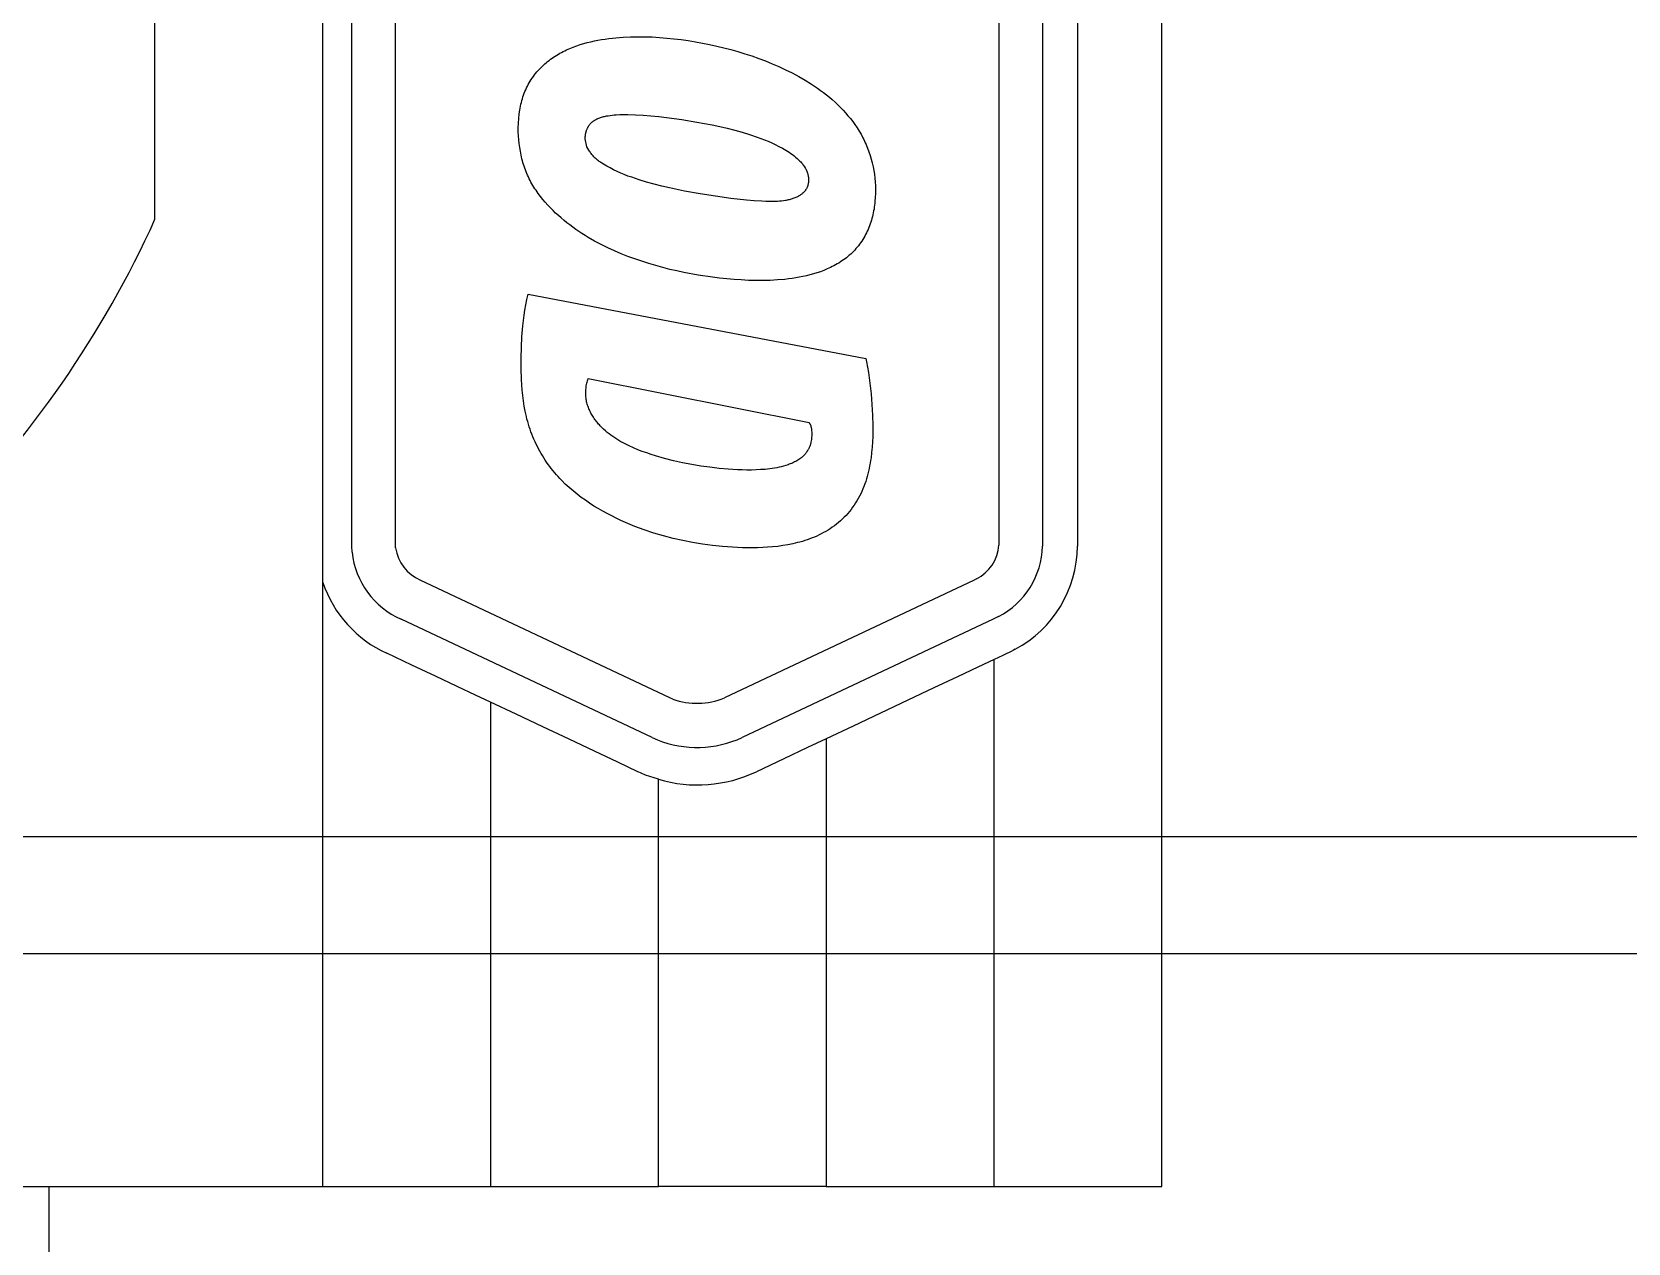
# Model space of a CAD drawing. Header units: millimetres. Extents: x 0 to 3797, y 0 to 1394.
# Drawn here: x 1291.82 to 1308.94, y 1116.67 to 1129.66 of the extents above; entities that cross this region are included whole.
import ezdxf

# ---------------------------------------------------------------- set-up
doc = ezdxf.new("R2010")
doc.units = ezdxf.units.MM
doc.linetypes.add('HIDDEN', pattern=[9.525, 6.35, -3.175])

msp = doc.modelspace()

# ---------------------------------------------------------------- linework, layer by layer
at = {"color": 7}
for p, q in [((1303.94, 1117.275), (1303.94, 1147.275)), ((1294.94, 1123.754), (1294.94, 1140.414)), ((1295.252, 1124.142), (1295.252, 1140.009)), ((1295.719, 1124.154), (1295.719, 1139.998)), ((1302.192, 1139.998), (1302.192, 1124.154)), ((1302.659, 1140.009), (1302.659, 1124.142)), ((1303.034, 1140.009), (1303.034, 1124.142)), ((1298.007, 1129.588), (1298.046, 1129.592)), ((1298.046, 1129.592), (1298.084, 1129.596)), ((1298.084, 1129.596), (1298.162, 1129.602)), ((1298.162, 1129.602), (1298.24, 1129.606)), ((1298.24, 1129.606), (1298.318, 1129.607)), ((1298.318, 1129.607), (1298.396, 1129.606)), ((1298.396, 1129.606), (1298.474, 1129.604)), ((1298.474, 1129.604), (1298.551, 1129.599)), ((1298.551, 1129.599), (1298.629, 1129.593)), ((1298.629, 1129.593), (1298.706, 1129.585)), ((1297.45, 1129.409), (1297.467, 1129.42)), ((1297.467, 1129.42), (1297.484, 1129.429)), ((1297.484, 1129.429), (1297.501, 1129.439)), ((1297.501, 1129.439), (1297.519, 1129.448)), ((1297.519, 1129.448), (1297.537, 1129.457)), ((1297.537, 1129.457), (1297.554, 1129.465)), ((1297.554, 1129.465), (1297.591, 1129.481)), ((1297.591, 1129.481), (1297.627, 1129.496)), ((1297.627, 1129.496), (1297.664, 1129.51)), ((1297.664, 1129.51), (1297.702, 1129.522)), ((1297.702, 1129.522), (1297.739, 1129.534)), ((1297.739, 1129.534), (1297.777, 1129.544)), ((1297.777, 1129.544), (1297.815, 1129.553)), ((1297.815, 1129.553), (1297.853, 1129.562)), ((1297.853, 1129.562), (1297.891, 1129.57)), ((1297.891, 1129.57), (1297.93, 1129.576)), ((1297.93, 1129.576), (1297.968, 1129.582)), ((1297.968, 1129.582), (1298.007, 1129.588)), ((1298.706, 1129.585), (1298.783, 1129.576)), ((1298.783, 1129.576), (1298.86, 1129.565)), ((1298.86, 1129.565), (1298.936, 1129.553)), ((1298.936, 1129.553), (1299.013, 1129.539)), ((1299.013, 1129.539), (1299.089, 1129.524)), ((1299.089, 1129.524), (1299.166, 1129.507)), ((1299.166, 1129.507), (1299.242, 1129.489)), ((1299.242, 1129.489), (1299.317, 1129.469)), ((1299.317, 1129.469), (1299.393, 1129.448)), ((1299.393, 1129.448), (1299.467, 1129.425)), ((1299.467, 1129.425), (1299.542, 1129.4)), ((1297.249, 1129.244), (1297.263, 1129.259)), ((1297.263, 1129.259), (1297.277, 1129.273)), ((1297.277, 1129.273), (1297.291, 1129.288)), ((1297.291, 1129.288), (1297.306, 1129.301)), ((1297.306, 1129.301), (1297.321, 1129.315)), ((1297.321, 1129.315), (1297.336, 1129.328)), ((1297.336, 1129.328), (1297.351, 1129.341)), ((1297.351, 1129.341), (1297.367, 1129.353)), ((1297.367, 1129.353), (1297.383, 1129.365)), ((1297.383, 1129.365), (1297.399, 1129.377)), ((1297.399, 1129.377), (1297.416, 1129.388)), ((1297.416, 1129.388), (1297.433, 1129.399)), ((1297.433, 1129.399), (1297.45, 1129.409)), ((1299.542, 1129.4), (1299.615, 1129.374)), ((1299.615, 1129.374), (1299.688, 1129.347)), ((1299.688, 1129.347), (1299.761, 1129.317)), ((1299.761, 1129.317), (1299.833, 1129.286)), ((1299.833, 1129.286), (1299.904, 1129.253)), ((1299.904, 1129.253), (1299.975, 1129.218)), ((1297.125, 1129.057), (1297.134, 1129.076)), ((1297.134, 1129.076), (1297.144, 1129.094)), ((1297.144, 1129.094), (1297.154, 1129.112)), ((1297.154, 1129.112), (1297.165, 1129.13)), ((1297.165, 1129.13), (1297.175, 1129.147)), ((1297.175, 1129.147), (1297.187, 1129.164)), ((1297.187, 1129.164), (1297.199, 1129.181)), ((1297.199, 1129.181), (1297.211, 1129.197)), ((1297.211, 1129.197), (1297.223, 1129.213)), ((1297.223, 1129.213), (1297.236, 1129.229)), ((1297.236, 1129.229), (1297.249, 1129.244)), ((1299.975, 1129.218), (1300.044, 1129.18)), ((1300.044, 1129.18), (1300.113, 1129.141)), ((1300.113, 1129.141), (1300.18, 1129.099)), ((1300.18, 1129.099), (1300.214, 1129.077)), ((1300.214, 1129.077), (1300.246, 1129.054)), ((1297.07, 1128.902), (1297.075, 1128.922)), ((1297.075, 1128.922), (1297.081, 1128.942)), ((1297.081, 1128.942), (1297.087, 1128.961)), ((1297.087, 1128.961), (1297.093, 1128.981)), ((1297.093, 1128.981), (1297.101, 1129)), ((1297.101, 1129), (1297.108, 1129.019)), ((1297.108, 1129.019), (1297.116, 1129.038)), ((1297.116, 1129.038), (1297.125, 1129.057)), ((1300.246, 1129.054), (1300.279, 1129.031)), ((1300.279, 1129.031), (1300.311, 1129.007)), ((1300.311, 1129.007), (1300.342, 1128.983)), ((1300.342, 1128.983), (1300.373, 1128.958)), ((1300.373, 1128.958), (1300.404, 1128.932)), ((1300.404, 1128.932), (1300.434, 1128.905)), ((1300.434, 1128.905), (1300.463, 1128.877)), ((1297.036, 1128.628), (1297.046, 1128.779)), ((1297.046, 1128.779), (1297.053, 1128.82)), ((1297.053, 1128.82), (1297.061, 1128.861)), ((1297.061, 1128.861), (1297.065, 1128.882)), ((1297.065, 1128.882), (1297.07, 1128.902)), ((1297.89, 1128.729), (1297.9, 1128.733)), ((1297.9, 1128.733), (1297.91, 1128.737)), ((1297.91, 1128.737), (1297.92, 1128.741)), ((1297.92, 1128.741), (1297.93, 1128.744)), ((1297.93, 1128.744), (1297.941, 1128.747)), ((1297.941, 1128.747), (1297.951, 1128.75)), ((1297.951, 1128.75), (1297.961, 1128.752)), ((1297.961, 1128.752), (1297.971, 1128.755)), ((1297.971, 1128.755), (1297.982, 1128.757)), ((1297.982, 1128.757), (1298.002, 1128.76)), ((1298.002, 1128.76), (1298.023, 1128.763)), ((1298.023, 1128.763), (1298.044, 1128.766)), ((1298.044, 1128.766), (1298.064, 1128.768)), ((1298.064, 1128.768), (1298.085, 1128.769)), ((1298.085, 1128.769), (1298.127, 1128.771)), ((1298.127, 1128.771), (1298.169, 1128.772)), ((1298.169, 1128.772), (1298.21, 1128.772)), ((1298.21, 1128.772), (1298.294, 1128.77)), ((1298.294, 1128.77), (1298.377, 1128.765)), ((1298.377, 1128.765), (1298.46, 1128.759)), ((1298.46, 1128.759), (1298.543, 1128.751)), ((1298.543, 1128.751), (1298.625, 1128.742)), ((1298.625, 1128.742), (1298.79, 1128.719)), ((1300.463, 1128.877), (1300.492, 1128.849)), ((1300.492, 1128.849), (1300.52, 1128.82)), ((1300.52, 1128.82), (1300.547, 1128.79)), ((1300.547, 1128.79), (1300.573, 1128.76)), ((1300.573, 1128.76), (1300.599, 1128.729)), ((1297.037, 1128.586), (1297.036, 1128.628)), ((1297.039, 1128.544), (1297.037, 1128.586)), ((1297.758, 1128.562), (1297.759, 1128.567)), ((1297.759, 1128.567), (1297.761, 1128.573)), ((1297.761, 1128.573), (1297.762, 1128.578)), ((1297.762, 1128.578), (1297.763, 1128.583)), ((1297.763, 1128.583), (1297.765, 1128.589)), ((1297.765, 1128.589), (1297.766, 1128.594)), ((1297.766, 1128.594), (1297.768, 1128.599)), ((1297.768, 1128.599), (1297.77, 1128.605)), ((1297.77, 1128.605), (1297.772, 1128.61)), ((1297.772, 1128.61), (1297.774, 1128.615)), ((1297.774, 1128.615), (1297.776, 1128.62)), ((1297.776, 1128.62), (1297.778, 1128.625)), ((1297.778, 1128.625), (1297.781, 1128.63)), ((1297.781, 1128.63), (1297.783, 1128.635)), ((1297.783, 1128.635), (1297.786, 1128.64)), ((1297.786, 1128.64), (1297.789, 1128.644)), ((1297.789, 1128.644), (1297.791, 1128.649)), ((1297.791, 1128.649), (1297.794, 1128.654)), ((1297.794, 1128.654), (1297.798, 1128.658)), ((1297.798, 1128.658), (1297.801, 1128.662)), ((1297.801, 1128.662), (1297.804, 1128.667)), ((1297.804, 1128.667), (1297.808, 1128.671)), ((1297.808, 1128.671), (1297.811, 1128.675)), ((1297.811, 1128.675), (1297.815, 1128.679)), ((1297.815, 1128.679), (1297.819, 1128.683)), ((1297.819, 1128.683), (1297.823, 1128.686)), ((1297.823, 1128.686), (1297.827, 1128.69)), ((1297.827, 1128.69), (1297.831, 1128.693)), ((1297.831, 1128.693), (1297.835, 1128.697)), ((1297.835, 1128.697), (1297.839, 1128.7)), ((1297.839, 1128.7), (1297.844, 1128.703)), ((1297.844, 1128.703), (1297.848, 1128.706)), ((1297.848, 1128.706), (1297.853, 1128.709)), ((1297.853, 1128.709), (1297.857, 1128.712)), ((1297.857, 1128.712), (1297.862, 1128.715)), ((1297.862, 1128.715), (1297.866, 1128.717)), ((1297.866, 1128.717), (1297.871, 1128.72)), ((1297.871, 1128.72), (1297.876, 1128.722)), ((1297.876, 1128.722), (1297.88, 1128.725)), ((1297.88, 1128.725), (1297.885, 1128.727)), ((1297.885, 1128.727), (1297.89, 1128.729)), ((1298.79, 1128.719), (1298.953, 1128.692)), ((1298.953, 1128.692), (1299.116, 1128.661)), ((1299.116, 1128.661), (1299.197, 1128.644)), ((1299.197, 1128.644), (1299.278, 1128.625)), ((1299.278, 1128.625), (1299.358, 1128.605)), ((1299.358, 1128.605), (1299.439, 1128.582)), ((1299.439, 1128.582), (1299.518, 1128.558)), ((1300.599, 1128.729), (1300.624, 1128.696)), ((1300.624, 1128.696), (1300.648, 1128.664)), ((1300.648, 1128.664), (1300.67, 1128.63)), ((1300.67, 1128.63), (1300.692, 1128.595)), ((1300.692, 1128.595), (1300.713, 1128.56)), ((1297.042, 1128.502), (1297.039, 1128.544)), ((1297.047, 1128.461), (1297.042, 1128.502)), ((1297.052, 1128.42), (1297.047, 1128.461)), ((1297.059, 1128.379), (1297.052, 1128.42)), ((1297.753, 1128.511), (1297.754, 1128.522)), ((1297.771, 1128.427), (1297.753, 1128.511)), ((1297.754, 1128.534), (1297.756, 1128.545)), ((1297.754, 1128.522), (1297.754, 1128.534)), ((1297.756, 1128.55), (1297.757, 1128.556)), ((1297.756, 1128.545), (1297.756, 1128.55)), ((1297.757, 1128.556), (1297.758, 1128.562)), ((1297.782, 1128.408), (1297.771, 1128.427)), ((1297.794, 1128.389), (1297.782, 1128.408)), ((1299.518, 1128.558), (1299.598, 1128.531)), ((1299.598, 1128.531), (1299.677, 1128.501)), ((1299.677, 1128.501), (1299.716, 1128.485)), ((1299.716, 1128.485), (1299.755, 1128.468)), ((1299.755, 1128.468), (1299.793, 1128.45)), ((1299.793, 1128.45), (1299.831, 1128.431)), ((1299.831, 1128.431), (1299.869, 1128.411)), ((1299.869, 1128.411), (1299.905, 1128.39)), ((1300.713, 1128.56), (1300.732, 1128.524)), ((1300.732, 1128.524), (1300.742, 1128.506)), ((1300.742, 1128.506), (1300.751, 1128.487)), ((1300.751, 1128.487), (1300.759, 1128.468)), ((1300.759, 1128.468), (1300.768, 1128.45)), ((1300.768, 1128.45), (1300.776, 1128.431)), ((1300.776, 1128.431), (1300.783, 1128.411)), ((1300.783, 1128.411), (1300.798, 1128.373)), ((1297.067, 1128.338), (1297.059, 1128.379)), ((1297.071, 1128.317), (1297.067, 1128.338)), ((1297.076, 1128.297), (1297.071, 1128.317)), ((1297.081, 1128.277), (1297.076, 1128.297)), ((1297.087, 1128.257), (1297.081, 1128.277)), ((1297.093, 1128.237), (1297.087, 1128.257)), ((1297.1, 1128.217), (1297.093, 1128.237)), ((1297.8, 1128.38), (1297.794, 1128.389)), ((1297.806, 1128.371), (1297.8, 1128.38)), ((1297.812, 1128.362), (1297.806, 1128.371)), ((1297.819, 1128.353), (1297.812, 1128.362)), ((1297.826, 1128.345), (1297.819, 1128.353)), ((1297.833, 1128.336), (1297.826, 1128.345)), ((1297.84, 1128.328), (1297.833, 1128.336)), ((1297.847, 1128.32), (1297.84, 1128.328)), ((1297.855, 1128.312), (1297.847, 1128.32)), ((1297.862, 1128.305), (1297.855, 1128.312)), ((1297.871, 1128.298), (1297.862, 1128.305)), ((1297.879, 1128.291), (1297.871, 1128.298)), ((1297.887, 1128.284), (1297.879, 1128.291)), ((1297.896, 1128.277), (1297.887, 1128.284)), ((1297.904, 1128.27), (1297.896, 1128.277)), ((1297.913, 1128.264), (1297.904, 1128.27)), ((1297.931, 1128.252), (1297.913, 1128.264)), ((1297.949, 1128.241), (1297.931, 1128.252)), ((1297.967, 1128.23), (1297.949, 1128.241)), ((1297.985, 1128.219), (1297.967, 1128.23)), ((1298.022, 1128.199), (1297.985, 1128.219)), ((1299.905, 1128.39), (1299.923, 1128.379)), ((1299.923, 1128.379), (1299.941, 1128.367)), ((1299.941, 1128.367), (1299.959, 1128.355)), ((1299.959, 1128.355), (1299.977, 1128.343)), ((1299.977, 1128.343), (1299.994, 1128.33)), ((1299.994, 1128.33), (1300.011, 1128.316)), ((1300.011, 1128.316), (1300.027, 1128.302)), ((1300.027, 1128.302), (1300.035, 1128.295)), ((1300.035, 1128.295), (1300.043, 1128.287)), ((1300.043, 1128.287), (1300.051, 1128.28)), ((1300.051, 1128.28), (1300.058, 1128.272)), ((1300.058, 1128.272), (1300.066, 1128.264)), ((1300.066, 1128.264), (1300.073, 1128.256)), ((1300.073, 1128.256), (1300.08, 1128.247)), ((1300.08, 1128.247), (1300.087, 1128.239)), ((1300.087, 1128.239), (1300.094, 1128.23)), ((1300.094, 1128.23), (1300.1, 1128.221)), ((1300.1, 1128.221), (1300.106, 1128.212)), ((1300.798, 1128.373), (1300.811, 1128.334)), ((1300.811, 1128.334), (1300.822, 1128.294)), ((1300.822, 1128.294), (1300.833, 1128.254)), ((1300.833, 1128.254), (1300.842, 1128.213)), ((1297.106, 1128.198), (1297.1, 1128.217)), ((1297.114, 1128.178), (1297.106, 1128.198)), ((1297.121, 1128.159), (1297.114, 1128.178)), ((1297.129, 1128.14), (1297.121, 1128.159)), ((1297.137, 1128.121), (1297.129, 1128.14)), ((1297.146, 1128.103), (1297.137, 1128.121)), ((1297.155, 1128.084), (1297.146, 1128.103)), ((1297.164, 1128.066), (1297.155, 1128.084)), ((1297.173, 1128.048), (1297.164, 1128.066)), ((1298.059, 1128.18), (1298.022, 1128.199)), ((1298.097, 1128.162), (1298.059, 1128.18)), ((1298.136, 1128.145), (1298.097, 1128.162)), ((1298.174, 1128.129), (1298.136, 1128.145)), ((1298.213, 1128.113), (1298.174, 1128.129)), ((1298.253, 1128.099), (1298.213, 1128.113)), ((1298.333, 1128.072), (1298.253, 1128.099)), ((1298.413, 1128.047), (1298.333, 1128.072)), ((1300.106, 1128.212), (1300.112, 1128.202)), ((1300.112, 1128.202), (1300.115, 1128.198)), ((1300.115, 1128.198), (1300.118, 1128.193)), ((1300.118, 1128.193), (1300.12, 1128.188)), ((1300.12, 1128.188), (1300.123, 1128.183)), ((1300.123, 1128.183), (1300.125, 1128.178)), ((1300.125, 1128.178), (1300.128, 1128.173)), ((1300.128, 1128.173), (1300.13, 1128.168)), ((1300.13, 1128.168), (1300.132, 1128.163)), ((1300.132, 1128.163), (1300.134, 1128.158)), ((1300.134, 1128.158), (1300.136, 1128.152)), ((1300.136, 1128.152), (1300.138, 1128.147)), ((1300.138, 1128.147), (1300.14, 1128.142)), ((1300.14, 1128.142), (1300.141, 1128.136)), ((1300.141, 1128.136), (1300.143, 1128.131)), ((1300.143, 1128.131), (1300.144, 1128.125)), ((1300.144, 1128.125), (1300.145, 1128.12)), ((1300.145, 1128.12), (1300.146, 1128.114)), ((1300.146, 1128.114), (1300.147, 1128.108)), ((1300.147, 1128.108), (1300.148, 1128.103)), ((1300.148, 1128.103), (1300.149, 1128.097)), ((1300.149, 1128.097), (1300.149, 1128.091)), ((1300.149, 1128.091), (1300.15, 1128.086)), ((1300.15, 1128.057), (1300.149, 1128.052)), ((1300.149, 1128.052), (1300.149, 1128.046)), ((1300.15, 1128.086), (1300.15, 1128.08)), ((1300.15, 1128.08), (1300.15, 1128.074)), ((1300.15, 1128.074), (1300.15, 1128.069)), ((1300.15, 1128.069), (1300.15, 1128.063)), ((1300.15, 1128.063), (1300.15, 1128.057)), ((1300.842, 1128.213), (1300.849, 1128.172)), ((1300.849, 1128.172), (1300.856, 1128.131)), ((1300.856, 1128.131), (1300.861, 1128.09)), ((1300.861, 1128.09), (1300.864, 1128.049)), ((1300.864, 1128.049), (1300.867, 1128.007)), ((1297.183, 1128.03), (1297.173, 1128.048)), ((1297.194, 1128.012), (1297.183, 1128.03)), ((1297.204, 1127.995), (1297.194, 1128.012)), ((1297.215, 1127.977), (1297.204, 1127.995)), ((1297.227, 1127.96), (1297.215, 1127.977)), ((1297.25, 1127.927), (1297.227, 1127.96)), ((1297.274, 1127.894), (1297.25, 1127.927)), ((1297.3, 1127.862), (1297.274, 1127.894)), ((1298.494, 1128.025), (1298.413, 1128.047)), ((1298.575, 1128.004), (1298.494, 1128.025)), ((1298.657, 1127.985), (1298.575, 1128.004)), ((1298.821, 1127.951), (1298.657, 1127.985)), ((1298.986, 1127.922), (1298.821, 1127.951)), ((1299.151, 1127.896), (1298.986, 1127.922)), ((1299.317, 1127.873), (1299.151, 1127.896)), ((1300.003, 1127.878), (1299.993, 1127.874)), ((1300.013, 1127.882), (1300.003, 1127.878)), ((1300.023, 1127.886), (1300.013, 1127.882)), ((1300.032, 1127.891), (1300.023, 1127.886)), ((1300.037, 1127.893), (1300.032, 1127.891)), ((1300.042, 1127.896), (1300.037, 1127.893)), ((1300.047, 1127.899), (1300.042, 1127.896)), ((1300.051, 1127.902), (1300.047, 1127.899)), ((1300.056, 1127.904), (1300.051, 1127.902)), ((1300.061, 1127.907), (1300.056, 1127.904)), ((1300.065, 1127.91), (1300.061, 1127.907)), ((1300.069, 1127.913), (1300.065, 1127.91)), ((1300.074, 1127.917), (1300.069, 1127.913)), ((1300.078, 1127.92), (1300.074, 1127.917)), ((1300.082, 1127.923), (1300.078, 1127.92)), ((1300.086, 1127.927), (1300.082, 1127.923)), ((1300.09, 1127.931), (1300.086, 1127.927)), ((1300.094, 1127.934), (1300.09, 1127.931)), ((1300.098, 1127.938), (1300.094, 1127.934)), ((1300.102, 1127.942), (1300.098, 1127.938)), ((1300.106, 1127.946), (1300.102, 1127.942)), ((1300.109, 1127.95), (1300.106, 1127.946)), ((1300.112, 1127.954), (1300.109, 1127.95)), ((1300.116, 1127.959), (1300.112, 1127.954)), ((1300.119, 1127.963), (1300.116, 1127.959)), ((1300.122, 1127.968), (1300.119, 1127.963)), ((1300.125, 1127.973), (1300.122, 1127.968)), ((1300.128, 1127.977), (1300.125, 1127.973)), ((1300.13, 1127.982), (1300.128, 1127.977)), ((1300.133, 1127.987), (1300.13, 1127.982)), ((1300.135, 1127.992), (1300.133, 1127.987)), ((1300.137, 1127.997), (1300.135, 1127.992)), ((1300.139, 1128.003), (1300.137, 1127.997)), ((1300.141, 1128.008), (1300.139, 1128.003)), ((1300.142, 1128.013), (1300.141, 1128.008)), ((1300.144, 1128.019), (1300.142, 1128.013)), ((1300.145, 1128.024), (1300.144, 1128.019)), ((1300.146, 1128.03), (1300.145, 1128.024)), ((1300.147, 1128.035), (1300.146, 1128.03)), ((1300.148, 1128.041), (1300.147, 1128.035)), ((1300.149, 1128.046), (1300.148, 1128.041)), ((1300.865, 1127.883), (1300.862, 1127.842)), ((1300.867, 1127.925), (1300.865, 1127.883)), ((1300.867, 1128.007), (1300.868, 1127.966)), ((1300.868, 1127.966), (1300.867, 1127.925)), ((1297.326, 1127.831), (1297.3, 1127.862)), ((1297.353, 1127.801), (1297.326, 1127.831)), ((1297.381, 1127.772), (1297.353, 1127.801)), ((1297.409, 1127.744), (1297.381, 1127.772)), ((1297.437, 1127.716), (1297.409, 1127.744)), ((1297.467, 1127.689), (1297.437, 1127.716)), ((1299.484, 1127.854), (1299.317, 1127.873)), ((1299.567, 1127.847), (1299.484, 1127.854)), ((1299.65, 1127.842), (1299.567, 1127.847)), ((1299.692, 1127.84), (1299.65, 1127.842)), ((1299.733, 1127.839), (1299.692, 1127.84)), ((1299.775, 1127.839), (1299.733, 1127.839)), ((1299.796, 1127.84), (1299.775, 1127.839)), ((1299.817, 1127.841), (1299.796, 1127.84)), ((1299.838, 1127.842), (1299.817, 1127.841)), ((1299.859, 1127.844), (1299.838, 1127.842)), ((1299.88, 1127.847), (1299.859, 1127.844)), ((1299.901, 1127.85), (1299.88, 1127.847)), ((1299.911, 1127.852), (1299.901, 1127.85)), ((1299.921, 1127.854), (1299.911, 1127.852)), ((1299.932, 1127.856), (1299.921, 1127.854)), ((1299.942, 1127.858), (1299.932, 1127.856)), ((1299.952, 1127.861), (1299.942, 1127.858)), ((1299.963, 1127.864), (1299.952, 1127.861)), ((1299.973, 1127.867), (1299.963, 1127.864)), ((1299.983, 1127.87), (1299.973, 1127.867)), ((1299.993, 1127.874), (1299.983, 1127.87)), ((1300.844, 1127.718), (1300.84, 1127.698)), ((1300.848, 1127.739), (1300.844, 1127.718)), ((1300.852, 1127.759), (1300.848, 1127.739)), ((1300.855, 1127.78), (1300.852, 1127.759)), ((1300.858, 1127.801), (1300.855, 1127.78)), ((1300.86, 1127.821), (1300.858, 1127.801)), ((1300.862, 1127.842), (1300.86, 1127.821)), ((1297.496, 1127.663), (1297.467, 1127.689)), ((1297.527, 1127.637), (1297.496, 1127.663)), ((1297.558, 1127.612), (1297.527, 1127.637)), ((1297.589, 1127.588), (1297.558, 1127.612)), ((1297.621, 1127.564), (1297.589, 1127.588)), ((1297.653, 1127.541), (1297.621, 1127.564)), ((1297.686, 1127.519), (1297.653, 1127.541)), ((1300.789, 1127.541), (1300.78, 1127.522)), ((1300.797, 1127.56), (1300.789, 1127.541)), ((1300.804, 1127.579), (1300.797, 1127.56)), ((1300.811, 1127.599), (1300.804, 1127.579)), ((1300.818, 1127.618), (1300.811, 1127.599)), ((1300.824, 1127.638), (1300.818, 1127.618)), ((1300.829, 1127.658), (1300.824, 1127.638)), ((1300.835, 1127.678), (1300.829, 1127.658)), ((1300.84, 1127.698), (1300.835, 1127.678)), ((1297.719, 1127.497), (1297.686, 1127.519)), ((1297.753, 1127.476), (1297.719, 1127.497)), ((1297.786, 1127.455), (1297.753, 1127.476)), ((1297.855, 1127.416), (1297.786, 1127.455)), ((1297.925, 1127.379), (1297.855, 1127.416)), ((1297.996, 1127.344), (1297.925, 1127.379)), ((1300.684, 1127.365), (1300.671, 1127.349)), ((1300.696, 1127.381), (1300.684, 1127.365)), ((1300.708, 1127.398), (1300.696, 1127.381)), ((1300.72, 1127.415), (1300.708, 1127.398)), ((1300.731, 1127.432), (1300.72, 1127.415)), ((1300.742, 1127.45), (1300.731, 1127.432)), ((1300.752, 1127.467), (1300.742, 1127.45)), ((1300.762, 1127.485), (1300.752, 1127.467)), ((1300.771, 1127.504), (1300.762, 1127.485)), ((1300.78, 1127.522), (1300.771, 1127.504)), ((1298.067, 1127.311), (1297.996, 1127.344)), ((1298.14, 1127.28), (1298.067, 1127.311)), ((1298.213, 1127.251), (1298.14, 1127.28)), ((1298.287, 1127.224), (1298.213, 1127.251)), ((1298.361, 1127.198), (1298.287, 1127.224)), ((1298.436, 1127.174), (1298.361, 1127.198)), ((1300.508, 1127.202), (1300.491, 1127.191)), ((1300.524, 1127.213), (1300.508, 1127.202)), ((1300.541, 1127.225), (1300.524, 1127.213)), ((1300.556, 1127.237), (1300.541, 1127.225)), ((1300.572, 1127.25), (1300.556, 1127.237)), ((1300.587, 1127.263), (1300.572, 1127.25)), ((1300.602, 1127.276), (1300.587, 1127.263)), ((1300.617, 1127.29), (1300.602, 1127.276)), ((1300.631, 1127.304), (1300.617, 1127.29)), ((1300.645, 1127.319), (1300.631, 1127.304)), ((1300.658, 1127.334), (1300.645, 1127.319)), ((1300.671, 1127.349), (1300.658, 1127.334)), ((1298.511, 1127.152), (1298.436, 1127.174)), ((1298.586, 1127.132), (1298.511, 1127.152)), ((1298.662, 1127.112), (1298.586, 1127.132)), ((1298.738, 1127.095), (1298.662, 1127.112)), ((1298.814, 1127.079), (1298.738, 1127.095)), ((1298.966, 1127.051), (1298.814, 1127.079)), ((1299.12, 1127.028), (1298.966, 1127.051)), ((1299.196, 1127.018), (1299.12, 1127.028)), ((1300.05, 1127.027), (1300.012, 1127.02)), ((1300.088, 1127.034), (1300.05, 1127.027)), ((1300.127, 1127.043), (1300.088, 1127.034)), ((1300.165, 1127.052), (1300.127, 1127.043)), ((1300.203, 1127.063), (1300.165, 1127.052)), ((1300.24, 1127.074), (1300.203, 1127.063)), ((1300.278, 1127.087), (1300.24, 1127.074)), ((1300.315, 1127.101), (1300.278, 1127.087)), ((1300.351, 1127.116), (1300.315, 1127.101)), ((1300.369, 1127.124), (1300.351, 1127.116)), ((1300.387, 1127.133), (1300.369, 1127.124)), ((1300.405, 1127.141), (1300.387, 1127.133)), ((1300.422, 1127.151), (1300.405, 1127.141)), ((1300.44, 1127.16), (1300.422, 1127.151)), ((1300.457, 1127.17), (1300.44, 1127.16)), ((1300.474, 1127.18), (1300.457, 1127.17)), ((1300.491, 1127.191), (1300.474, 1127.18)), ((1299.274, 1127.01), (1299.196, 1127.018)), ((1299.351, 1127.003), (1299.274, 1127.01)), ((1299.428, 1126.998), (1299.351, 1127.003)), ((1299.506, 1126.994), (1299.428, 1126.998)), ((1299.584, 1126.992), (1299.506, 1126.994)), ((1299.662, 1126.992), (1299.584, 1126.992)), ((1299.74, 1126.993), (1299.662, 1126.992)), ((1299.818, 1126.998), (1299.74, 1126.993)), ((1299.896, 1127.004), (1299.818, 1126.998)), ((1299.934, 1127.009), (1299.896, 1127.004)), ((1299.973, 1127.014), (1299.934, 1127.009)), ((1300.012, 1127.02), (1299.973, 1127.014)), ((1297.107, 1126.676), (1297.117, 1126.732)), ((1297.117, 1126.732), (1297.129, 1126.789)), ((1297.129, 1126.789), (1297.143, 1126.845)), ((1297.143, 1126.845), (1300.766, 1126.157)), ((1297.086, 1126.505), (1297.092, 1126.562)), ((1297.092, 1126.562), (1297.099, 1126.619)), ((1297.099, 1126.619), (1297.107, 1126.676)), ((1297.07, 1126.276), (1297.076, 1126.39)), ((1297.076, 1126.39), (1297.086, 1126.505)), ((1297.067, 1126.161), (1297.07, 1126.276)), ((1297.067, 1126.047), (1297.067, 1126.161)), ((1297.071, 1125.932), (1297.067, 1126.047)), ((1300.766, 1126.157), (1300.773, 1126.119)), ((1300.773, 1126.119), (1300.792, 1126.006)), ((1300.792, 1126.006), (1300.808, 1125.892)), ((1297.074, 1125.875), (1297.071, 1125.932)), ((1297.078, 1125.818), (1297.074, 1125.875)), ((1297.76, 1125.811), (1297.761, 1125.824)), ((1297.761, 1125.824), (1297.763, 1125.837)), ((1297.763, 1125.837), (1297.764, 1125.85)), ((1297.764, 1125.85), (1297.766, 1125.863)), ((1297.766, 1125.863), (1297.769, 1125.877)), ((1297.769, 1125.877), (1297.772, 1125.89)), ((1297.772, 1125.89), (1297.775, 1125.903)), ((1297.775, 1125.903), (1297.778, 1125.915)), ((1297.778, 1125.915), (1297.782, 1125.928)), ((1297.782, 1125.928), (1297.787, 1125.941)), ((1297.787, 1125.941), (1300.156, 1125.468)), ((1300.808, 1125.892), (1300.82, 1125.778)), ((1297.084, 1125.76), (1297.078, 1125.818)), ((1297.091, 1125.703), (1297.084, 1125.76)), ((1297.1, 1125.646), (1297.091, 1125.703)), ((1297.76, 1125.797), (1297.76, 1125.811)), ((1297.76, 1125.784), (1297.76, 1125.797)), ((1297.76, 1125.771), (1297.76, 1125.784)), ((1297.76, 1125.757), (1297.76, 1125.771)), ((1297.762, 1125.744), (1297.76, 1125.757)), ((1297.763, 1125.731), (1297.762, 1125.744)), ((1297.765, 1125.718), (1297.763, 1125.731)), ((1297.767, 1125.705), (1297.765, 1125.718)), ((1297.77, 1125.692), (1297.767, 1125.705)), ((1297.773, 1125.679), (1297.77, 1125.692)), ((1297.777, 1125.666), (1297.773, 1125.679)), ((1297.78, 1125.654), (1297.777, 1125.666)), ((1297.785, 1125.641), (1297.78, 1125.654)), ((1300.82, 1125.778), (1300.829, 1125.664)), ((1300.829, 1125.664), (1300.836, 1125.549)), ((1297.111, 1125.59), (1297.1, 1125.646)), ((1297.117, 1125.562), (1297.111, 1125.59)), ((1297.123, 1125.534), (1297.117, 1125.562)), ((1297.13, 1125.506), (1297.123, 1125.534)), ((1297.138, 1125.479), (1297.13, 1125.506)), ((1297.789, 1125.629), (1297.785, 1125.641)), ((1297.794, 1125.617), (1297.789, 1125.629)), ((1297.799, 1125.605), (1297.794, 1125.617)), ((1297.805, 1125.593), (1297.799, 1125.605)), ((1297.81, 1125.581), (1297.805, 1125.593)), ((1297.816, 1125.57), (1297.81, 1125.581)), ((1297.823, 1125.558), (1297.816, 1125.57)), ((1297.829, 1125.547), (1297.823, 1125.558)), ((1297.836, 1125.536), (1297.829, 1125.547)), ((1297.843, 1125.525), (1297.836, 1125.536)), ((1297.851, 1125.514), (1297.843, 1125.525)), ((1297.858, 1125.503), (1297.851, 1125.514)), ((1297.866, 1125.493), (1297.858, 1125.503)), ((1297.874, 1125.482), (1297.866, 1125.493)), ((1297.882, 1125.472), (1297.874, 1125.482)), ((1300.836, 1125.549), (1300.839, 1125.435)), ((1297.146, 1125.451), (1297.138, 1125.479)), ((1297.154, 1125.424), (1297.146, 1125.451)), ((1297.163, 1125.397), (1297.154, 1125.424)), ((1297.173, 1125.37), (1297.163, 1125.397)), ((1297.183, 1125.343), (1297.173, 1125.37)), ((1297.194, 1125.317), (1297.183, 1125.343)), ((1297.205, 1125.29), (1297.194, 1125.317)), ((1297.89, 1125.462), (1297.882, 1125.472)), ((1297.898, 1125.452), (1297.89, 1125.462)), ((1297.907, 1125.443), (1297.898, 1125.452)), ((1297.916, 1125.433), (1297.907, 1125.443)), ((1297.934, 1125.415), (1297.916, 1125.433)), ((1297.952, 1125.397), (1297.934, 1125.415)), ((1297.971, 1125.38), (1297.952, 1125.397)), ((1297.991, 1125.364), (1297.971, 1125.38)), ((1298.011, 1125.348), (1297.991, 1125.364)), ((1298.031, 1125.333), (1298.011, 1125.348)), ((1298.052, 1125.318), (1298.031, 1125.333)), ((1298.073, 1125.304), (1298.052, 1125.318)), ((1300.156, 1125.468), (1300.158, 1125.466)), ((1300.158, 1125.466), (1300.16, 1125.463)), ((1300.16, 1125.463), (1300.161, 1125.46)), ((1300.161, 1125.46), (1300.163, 1125.457)), ((1300.163, 1125.457), (1300.165, 1125.455)), ((1300.165, 1125.455), (1300.166, 1125.452)), ((1300.166, 1125.452), (1300.168, 1125.449)), ((1300.168, 1125.449), (1300.169, 1125.446)), ((1300.169, 1125.446), (1300.17, 1125.443)), ((1300.17, 1125.443), (1300.171, 1125.439)), ((1300.171, 1125.439), (1300.173, 1125.436)), ((1300.173, 1125.436), (1300.174, 1125.433)), ((1300.174, 1125.433), (1300.175, 1125.43)), ((1300.175, 1125.43), (1300.176, 1125.427)), ((1300.176, 1125.427), (1300.176, 1125.424)), ((1300.176, 1125.424), (1300.177, 1125.42)), ((1300.177, 1125.42), (1300.179, 1125.414)), ((1300.179, 1125.414), (1300.18, 1125.407)), ((1300.18, 1125.407), (1300.181, 1125.4)), ((1300.181, 1125.4), (1300.182, 1125.394)), ((1300.182, 1125.394), (1300.182, 1125.387)), ((1300.182, 1125.387), (1300.183, 1125.38)), ((1300.183, 1125.313), (1300.182, 1125.3)), ((1300.183, 1125.38), (1300.184, 1125.367)), ((1300.184, 1125.326), (1300.183, 1125.313)), ((1300.184, 1125.367), (1300.184, 1125.353)), ((1300.184, 1125.353), (1300.184, 1125.34)), ((1300.184, 1125.34), (1300.184, 1125.326)), ((1300.838, 1125.32), (1300.835, 1125.262)), ((1300.839, 1125.377), (1300.838, 1125.32)), ((1300.839, 1125.435), (1300.839, 1125.377)), ((1297.216, 1125.264), (1297.205, 1125.29)), ((1297.228, 1125.238), (1297.216, 1125.264)), ((1297.241, 1125.213), (1297.228, 1125.238)), ((1297.254, 1125.188), (1297.241, 1125.213)), ((1297.267, 1125.163), (1297.254, 1125.188)), ((1297.281, 1125.138), (1297.267, 1125.163)), ((1297.295, 1125.114), (1297.281, 1125.138)), ((1298.094, 1125.29), (1298.073, 1125.304)), ((1298.116, 1125.277), (1298.094, 1125.29)), ((1298.138, 1125.264), (1298.116, 1125.277)), ((1298.16, 1125.252), (1298.138, 1125.264)), ((1298.182, 1125.24), (1298.16, 1125.252)), ((1298.227, 1125.218), (1298.182, 1125.24)), ((1298.273, 1125.197), (1298.227, 1125.218)), ((1298.32, 1125.178), (1298.273, 1125.197)), ((1298.367, 1125.16), (1298.32, 1125.178)), ((1298.414, 1125.143), (1298.367, 1125.16)), ((1298.462, 1125.127), (1298.414, 1125.143)), ((1300.121, 1125.141), (1300.117, 1125.136)), ((1300.125, 1125.146), (1300.121, 1125.141)), ((1300.129, 1125.151), (1300.125, 1125.146)), ((1300.133, 1125.157), (1300.129, 1125.151)), ((1300.137, 1125.162), (1300.133, 1125.157)), ((1300.14, 1125.168), (1300.137, 1125.162)), ((1300.143, 1125.173), (1300.14, 1125.168)), ((1300.147, 1125.179), (1300.143, 1125.173)), ((1300.15, 1125.185), (1300.147, 1125.179)), ((1300.153, 1125.191), (1300.15, 1125.185)), ((1300.156, 1125.197), (1300.153, 1125.191)), ((1300.158, 1125.203), (1300.156, 1125.197)), ((1300.161, 1125.209), (1300.158, 1125.203)), ((1300.163, 1125.215), (1300.161, 1125.209)), ((1300.166, 1125.221), (1300.163, 1125.215)), ((1300.168, 1125.228), (1300.166, 1125.221)), ((1300.17, 1125.234), (1300.168, 1125.228)), ((1300.172, 1125.24), (1300.17, 1125.234)), ((1300.173, 1125.247), (1300.172, 1125.24)), ((1300.175, 1125.253), (1300.173, 1125.247)), ((1300.176, 1125.26), (1300.175, 1125.253)), ((1300.178, 1125.273), (1300.176, 1125.26)), ((1300.18, 1125.286), (1300.178, 1125.273)), ((1300.182, 1125.3), (1300.18, 1125.286)), ((1300.826, 1125.147), (1300.82, 1125.09)), ((1300.832, 1125.205), (1300.826, 1125.147)), ((1300.835, 1125.262), (1300.832, 1125.205)), ((1297.31, 1125.09), (1297.295, 1125.114)), ((1297.326, 1125.066), (1297.31, 1125.09)), ((1297.341, 1125.043), (1297.326, 1125.066)), ((1297.358, 1125.02), (1297.341, 1125.043)), ((1297.374, 1124.997), (1297.358, 1125.02)), ((1297.391, 1124.975), (1297.374, 1124.997)), ((1297.409, 1124.953), (1297.391, 1124.975)), ((1298.51, 1125.112), (1298.462, 1125.127)), ((1298.606, 1125.084), (1298.51, 1125.112)), ((1298.702, 1125.06), (1298.606, 1125.084)), ((1298.799, 1125.038), (1298.702, 1125.06)), ((1298.897, 1125.019), (1298.799, 1125.038)), ((1298.994, 1125.003), (1298.897, 1125.019)), ((1299.092, 1124.989), (1298.994, 1125.003)), ((1299.19, 1124.978), (1299.092, 1124.989)), ((1299.289, 1124.969), (1299.19, 1124.978)), ((1299.388, 1124.962), (1299.289, 1124.969)), ((1299.686, 1124.967), (1299.636, 1124.964)), ((1299.736, 1124.973), (1299.686, 1124.967)), ((1299.76, 1124.976), (1299.736, 1124.973)), ((1299.785, 1124.98), (1299.76, 1124.976)), ((1299.81, 1124.985), (1299.785, 1124.98)), ((1299.834, 1124.99), (1299.81, 1124.985)), ((1299.858, 1124.995), (1299.834, 1124.99)), ((1299.883, 1125.001), (1299.858, 1124.995)), ((1299.907, 1125.009), (1299.883, 1125.001)), ((1299.931, 1125.016), (1299.907, 1125.009)), ((1299.943, 1125.021), (1299.931, 1125.016)), ((1299.954, 1125.025), (1299.943, 1125.021)), ((1299.966, 1125.03), (1299.954, 1125.025)), ((1299.978, 1125.035), (1299.966, 1125.03)), ((1299.989, 1125.04), (1299.978, 1125.035)), ((1300.001, 1125.046), (1299.989, 1125.04)), ((1300.012, 1125.052), (1300.001, 1125.046)), ((1300.023, 1125.058), (1300.012, 1125.052)), ((1300.034, 1125.064), (1300.023, 1125.058)), ((1300.045, 1125.071), (1300.034, 1125.064)), ((1300.055, 1125.079), (1300.045, 1125.071)), ((1300.066, 1125.086), (1300.055, 1125.079)), ((1300.071, 1125.09), (1300.066, 1125.086)), ((1300.076, 1125.094), (1300.071, 1125.09)), ((1300.081, 1125.098), (1300.076, 1125.094)), ((1300.086, 1125.103), (1300.081, 1125.098)), ((1300.091, 1125.107), (1300.086, 1125.103)), ((1300.095, 1125.112), (1300.091, 1125.107)), ((1300.1, 1125.116), (1300.095, 1125.112)), ((1300.104, 1125.121), (1300.1, 1125.116)), ((1300.109, 1125.126), (1300.104, 1125.121)), ((1300.113, 1125.131), (1300.109, 1125.126)), ((1300.117, 1125.136), (1300.113, 1125.131)), ((1300.8, 1124.976), (1300.794, 1124.948)), ((1300.805, 1125.004), (1300.8, 1124.976)), ((1300.811, 1125.033), (1300.805, 1125.004)), ((1300.815, 1125.061), (1300.811, 1125.033)), ((1300.82, 1125.09), (1300.815, 1125.061)), ((1297.427, 1124.931), (1297.409, 1124.953)), ((1297.445, 1124.91), (1297.427, 1124.931)), ((1297.464, 1124.889), (1297.445, 1124.91)), ((1297.483, 1124.869), (1297.464, 1124.889)), ((1297.502, 1124.849), (1297.483, 1124.869)), ((1297.541, 1124.809), (1297.502, 1124.849)), ((1297.582, 1124.771), (1297.541, 1124.809)), ((1299.437, 1124.961), (1299.388, 1124.962)), ((1299.487, 1124.96), (1299.437, 1124.961)), ((1299.537, 1124.96), (1299.487, 1124.96)), ((1299.587, 1124.961), (1299.537, 1124.96)), ((1299.636, 1124.964), (1299.587, 1124.961)), ((1300.753, 1124.811), (1300.743, 1124.784)), ((1300.763, 1124.838), (1300.753, 1124.811)), ((1300.771, 1124.865), (1300.763, 1124.838)), ((1300.779, 1124.892), (1300.771, 1124.865)), ((1300.787, 1124.92), (1300.779, 1124.892)), ((1300.794, 1124.948), (1300.787, 1124.92)), ((1297.624, 1124.735), (1297.582, 1124.771)), ((1297.667, 1124.7), (1297.624, 1124.735)), ((1297.711, 1124.667), (1297.667, 1124.7)), ((1297.756, 1124.635), (1297.711, 1124.667)), ((1297.801, 1124.604), (1297.756, 1124.635)), ((1300.669, 1124.631), (1300.655, 1124.607)), ((1300.683, 1124.656), (1300.669, 1124.631)), ((1300.697, 1124.68), (1300.683, 1124.656)), ((1300.709, 1124.706), (1300.697, 1124.68)), ((1300.721, 1124.731), (1300.709, 1124.706)), ((1300.733, 1124.757), (1300.721, 1124.731)), ((1300.743, 1124.784), (1300.733, 1124.757)), ((1297.848, 1124.574), (1297.801, 1124.604)), ((1297.895, 1124.546), (1297.848, 1124.574)), ((1297.942, 1124.519), (1297.895, 1124.546)), ((1297.99, 1124.492), (1297.942, 1124.519)), ((1298.039, 1124.467), (1297.99, 1124.492)), ((1298.088, 1124.443), (1298.039, 1124.467)), ((1300.532, 1124.453), (1300.512, 1124.434)), ((1300.552, 1124.474), (1300.532, 1124.453)), ((1300.571, 1124.494), (1300.552, 1124.474)), ((1300.589, 1124.516), (1300.571, 1124.494)), ((1300.606, 1124.538), (1300.589, 1124.516)), ((1300.623, 1124.561), (1300.606, 1124.538)), ((1300.639, 1124.584), (1300.623, 1124.561)), ((1300.655, 1124.607), (1300.639, 1124.584)), ((1298.137, 1124.419), (1298.088, 1124.443)), ((1298.187, 1124.397), (1298.137, 1124.419)), ((1298.237, 1124.376), (1298.187, 1124.397)), ((1298.287, 1124.356), (1298.237, 1124.376)), ((1298.337, 1124.337), (1298.287, 1124.356)), ((1298.388, 1124.318), (1298.337, 1124.337)), ((1298.49, 1124.284), (1298.388, 1124.318)), ((1298.593, 1124.254), (1298.49, 1124.284)), ((1300.311, 1124.289), (1300.287, 1124.276)), ((1300.335, 1124.302), (1300.311, 1124.289)), ((1300.359, 1124.316), (1300.335, 1124.302)), ((1300.382, 1124.331), (1300.359, 1124.316)), ((1300.405, 1124.346), (1300.382, 1124.331)), ((1300.427, 1124.362), (1300.405, 1124.346)), ((1300.449, 1124.379), (1300.427, 1124.362)), ((1300.471, 1124.397), (1300.449, 1124.379)), ((1300.492, 1124.415), (1300.471, 1124.397)), ((1300.512, 1124.434), (1300.492, 1124.415)), ((1295.255, 1124.078), (1295.252, 1124.142)), ((1295.72, 1124.125), (1295.719, 1124.154)), ((1298.697, 1124.227), (1298.593, 1124.254)), ((1298.801, 1124.203), (1298.697, 1124.227)), ((1298.907, 1124.183), (1298.801, 1124.203)), ((1299.013, 1124.166), (1298.907, 1124.183)), ((1299.12, 1124.152), (1299.013, 1124.166)), ((1299.228, 1124.14), (1299.12, 1124.152)), ((1299.335, 1124.132), (1299.228, 1124.14)), ((1299.443, 1124.127), (1299.335, 1124.132)), ((1299.496, 1124.126), (1299.443, 1124.127)), ((1299.55, 1124.126), (1299.496, 1124.126)), ((1299.604, 1124.126), (1299.55, 1124.126)), ((1299.658, 1124.128), (1299.604, 1124.126)), ((1299.711, 1124.131), (1299.658, 1124.128)), ((1299.765, 1124.136), (1299.711, 1124.131)), ((1299.819, 1124.141), (1299.765, 1124.136)), ((1299.873, 1124.149), (1299.819, 1124.141)), ((1299.926, 1124.157), (1299.873, 1124.149)), ((1299.98, 1124.168), (1299.926, 1124.157)), ((1300.006, 1124.174), (1299.98, 1124.168)), ((1300.032, 1124.181), (1300.006, 1124.174)), ((1300.058, 1124.188), (1300.032, 1124.181)), ((1300.085, 1124.195), (1300.058, 1124.188)), ((1300.11, 1124.203), (1300.085, 1124.195)), ((1300.136, 1124.212), (1300.11, 1124.203)), ((1300.162, 1124.221), (1300.136, 1124.212)), ((1300.187, 1124.231), (1300.162, 1124.221)), ((1300.213, 1124.241), (1300.187, 1124.231)), ((1300.238, 1124.252), (1300.213, 1124.241)), ((1300.263, 1124.264), (1300.238, 1124.252)), ((1300.287, 1124.276), (1300.263, 1124.264)), ((1298.663, 1122.516), (1295.986, 1123.779)), ((1301.925, 1123.779), (1299.247, 1122.516)), ((1301.95, 1123.792), (1301.925, 1123.779)), ((1294.94, 1117.275), (1294.94, 1123.754)), ((1298.472, 1122.09), (1295.78, 1123.361)), ((1302.131, 1123.361), (1299.438, 1122.09)), ((1302.188, 1123.39), (1302.131, 1123.361)), ((1295.896, 1122.868), (1295.627, 1122.995)), ((1302.14, 1122.927), (1301.966, 1122.845)), ((1302.187, 1122.95), (1302.14, 1122.927)), ((1302.14, 1117.275), (1302.14, 1122.927)), ((1302.235, 1122.972), (1302.187, 1122.95)), ((1302.284, 1122.995), (1302.235, 1122.972)), ((1302.294, 1123), (1302.284, 1122.995)), ((1302.322, 1123.015), (1302.294, 1123)), ((1302.35, 1123.029), (1302.322, 1123.015)), ((1302.366, 1123.038), (1302.35, 1123.029)), ((1296.15, 1122.749), (1295.896, 1122.868)), ((1296.38, 1122.64), (1296.15, 1122.749)), ((1301.748, 1122.742), (1301.494, 1122.623)), ((1301.966, 1122.845), (1301.748, 1122.742)), ((1296.578, 1122.546), (1296.38, 1122.64)), ((1301.494, 1122.623), (1301.216, 1122.491)), ((1296.738, 1122.471), (1296.578, 1122.546)), ((1297.015, 1122.34), (1296.738, 1122.471)), ((1296.738, 1122.471), (1296.738, 1117.275)), ((1298.694, 1122.503), (1298.663, 1122.516)), ((1301.216, 1122.491), (1300.923, 1122.353)), ((1297.3, 1122.206), (1297.015, 1122.34)), ((1300.923, 1122.353), (1300.627, 1122.213)), ((1297.583, 1122.072), (1297.3, 1122.206)), ((1297.854, 1121.944), (1297.583, 1122.072)), ((1298.472, 1122.09), (1298.529, 1122.065)), ((1300.339, 1122.078), (1300.14, 1121.984)), ((1300.627, 1122.213), (1300.339, 1122.078)), ((1300.339, 1122.078), (1300.339, 1117.275)), ((1298.103, 1121.827), (1297.854, 1121.944)), ((1300.14, 1121.984), (1299.886, 1121.864)), ((1298.32, 1121.725), (1298.103, 1121.827)), ((1298.33, 1121.72), (1298.32, 1121.725)), ((1298.349, 1121.712), (1298.33, 1121.72)), ((1299.886, 1121.864), (1299.59, 1121.724)), ((1298.368, 1121.703), (1298.349, 1121.712)), ((1298.387, 1121.695), (1298.368, 1121.703)), ((1298.402, 1121.689), (1298.387, 1121.695)), ((1298.539, 1121.643), (1298.402, 1121.689)), ((1298.539, 1117.275), (1298.539, 1121.644)), ((1270.94, 1117.275), (1294.94, 1117.275)), ((1294.94, 1117.275), (1296.738, 1117.275)), ((1296.738, 1117.275), (1298.539, 1117.275)), ((1300.339, 1117.275), (1298.539, 1117.275)), ((1300.339, 1117.275), (1302.14, 1117.275)), ((1302.14, 1117.275), (1303.94, 1117.275))]:
    msp.add_line(p, q, dxfattribs=at)
for p, q in [((1293.14, 1127.649), (1293.14, 1136.901)), ((1476.69, 1121.025), (1089.19, 1121.025)), ((1087.94, 1119.775), (1477.94, 1119.775))]:
    msp.add_line(p, q)
at = {"color": 9, "linetype": 'HIDDEN'}
msp.add_line((1292.002, 1117.275), (1292.002, 1115.61), dxfattribs=at)
msp.add_arc((1282.94, 1132.275), 11.2, 294.3958, 335.6042)
at = {"color": 7}
for centre, radius, start, end in [((1296.172, 1124.197), 0.457, 189.0029, 245.9929), ((1301.757, 1124.183), 0.436, 296.2849, 356.1612), ((1301.791, 1124.162), 0.868, 297.2212, 358.6775), ((1301.77, 1124.153), 1.265, 298.1473, 359.4841), ((1296.137, 1124.173), 0.888, 186.1434, 246.2343), ((1296.158, 1124.166), 1.286, 198.675, 245.6209), ((1298.954, 1123.222), 0.764, 250.1055, 292.572), ((1298.955, 1123.141), 1.156, 248.4111, 294.6997), ((1298.958, 1123.07), 1.487, 253.6374, 295.174)]:
    msp.add_arc(centre, radius, start, end, dxfattribs=at)

doc.saveas('drawing.dxf')
